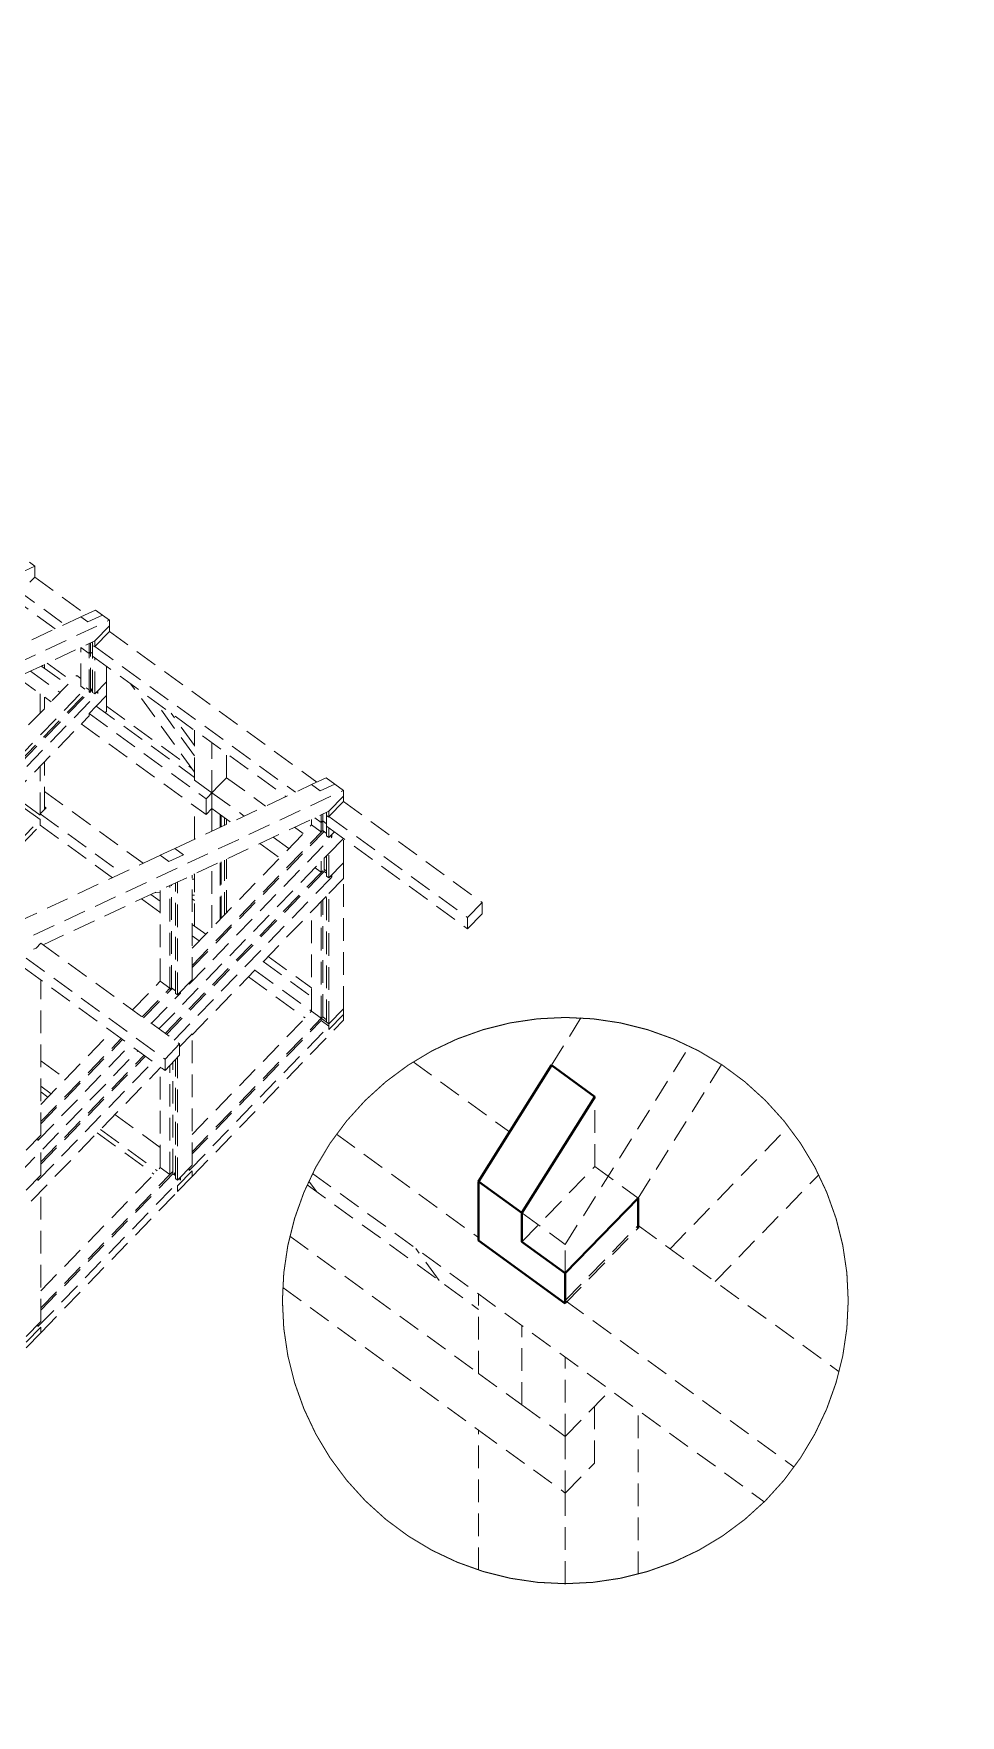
# Model space of a CAD drawing. Header units: millimetres. Extents: x 0 to 10920, y 0 to 297.
# Drawn here: x 4467.6 to 4631.4, y 0 to 297 of the extents above; entities that cross this region are included whole.
import ezdxf

# ---------------------------------------------------------------- set-up
doc = ezdxf.new("R2010")
doc.units = ezdxf.units.MM
for name, pattern in [('K5LT_BASIC', [0]), ('K5LT_DASHED', [6, 4, -2]), ('K5LT_THIN_INCLUDED_TO_HATCHING', [0])]:
    doc.linetypes.add(name, pattern=pattern)
doc.layers.add('Системный слой', color=7, linetype='Continuous')

# ---------------------------------------------------------------- blocks, each defined once
blk = doc.blocks.new('U348')
at = {"layer": 'Системный слой', "color": 7, "linetype": 'K5LT_DASHED', "lineweight": 18}
for p, q in [((4465.01, 201.68), (4467.8, 202.98)), ((4466.88, 203.65), (4467.8, 202.98)), ((4467.8, 201.01), (4467.8, 202.98)), ((4466.92, 200.1), (4467.8, 201.01)), ((4467.8, 201.01), (4476.87, 194.42)), ((4463.37, 197.71), (4471.41, 191.87)), ((4464.5, 198.88), (4473.08, 192.65)), ((4423.76, 169.62), (4475.95, 193.99)), ((4426.21, 167.84), (4480.98, 193.41)), ((4475.95, 193.99), (4478.52, 195.19)), ((4475.95, 193.99), (4477.18, 193.1)), ((4477.18, 193.1), (4479.75, 194.3)), ((4478.52, 195.19), (4479.75, 194.3)), ((4479.75, 194.3), (4480.98, 193.41)), ((4480.98, 192.39), (4480.98, 193.41)), ((4478.4, 189.74), (4480.98, 192.39)), ((4478.4, 188.78), (4480.98, 191.43)), ((4480.98, 191.43), (4480.98, 192.39)), ((4480.98, 191.43), (4517.63, 164.8)), ((4427.89, 166.15), (4478.4, 189.74)), ((4475.93, 188.58), (4477.39, 187.52)), ((4475.95, 181.76), (4475.95, 188.56)), ((4475.95, 188.56), (4477.39, 187.52)), ((4477.39, 187.52), (4477.39, 189.26)), ((4477.39, 187.52), (4477.65, 187.78)), ((4477.39, 180.72), (4477.39, 187.52)), ((4477.65, 187.78), (4477.65, 189.38)), ((4477.65, 180.98), (4477.65, 187.78)), ((4477.65, 187.78), (4478.01, 187.52)), ((4477.9, 189.5), (4478.01, 189.42)), ((4478.01, 188.97), (4478.01, 189.55)), ((4478.01, 187.07), (4478.01, 188.97)), ((4478.01, 188.97), (4478.4, 188.68)), ((4478.4, 188.68), (4478.4, 189.74)), ((4478.4, 188.78), (4513.84, 163.03)), ((4467.04, 184.43), (4472.26, 180.64)), ((4468.94, 185.31), (4469.01, 185.26)), ((4469.01, 185.26), (4469.17, 185.42)), ((4469.01, 185.26), (4473.54, 181.97)), ((4469.52, 184.89), (4469.52, 185.59)), ((4470, 185.81), (4474.26, 182.71)), ((4478.01, 187.07), (4512.16, 162.25)), ((4478.01, 187.07), (4478.4, 186.78)), ((4478.01, 180.67), (4478.01, 187.07)), ((4478.4, 180.38), (4478.4, 186.78)), ((4480.46, 182.5), (4480.46, 185.29)), ((4447.91, 151.6), (4476.87, 181.49)), ((4450, 157.67), (4475.19, 183.67)), ((4464.7, 183.33), (4470.66, 179)), ((4475.19, 183.67), (4475.95, 183.12)), ((4475.95, 181.76), (4476.65, 181.26)), ((4476.87, 181.49), (4477.39, 181.12)), ((4477.74, 181.31), (4478.01, 181.12)), ((4477.74, 180.91), (4477.74, 181.31)), ((4478.4, 180.38), (4480.46, 182.5)), ((4480.46, 180.1), (4480.46, 182.5)), ((4496.02, 166.6), (4484.72, 182.19)), ((4448.43, 151.23), (4477.39, 181.12)), ((4448.66, 151.06), (4477.39, 180.72)), ((4449.67, 150.33), (4478.92, 180.51)), ((4468.75, 177.03), (4468.75, 180.39)), ((4469.52, 177.82), (4469.52, 179.83)), ((4477.38, 176.92), (4478.66, 178.25)), ((4477.39, 180.72), (4477.65, 180.98)), ((4477.39, 180.72), (4477.49, 180.65)), ((4477.49, 180.65), (4477.97, 181.15)), ((4477.65, 180.98), (4477.74, 180.91)), ((4478.01, 180.67), (4478.4, 180.38)), ((4478.66, 178.25), (4480.46, 180.1)), ((4478.66, 178.25), (4496.02, 165.63)), ((4478.69, 180.68), (4478.92, 180.51)), ((4478.92, 180.51), (4478.92, 180.91)), ((4480.46, 177.3), (4480.46, 180.1)), ((4480.46, 178.21), (4495.56, 167.24)), ((4496.02, 169.43), (4489.05, 179.05)), ((4451.04, 149.33), (4477.38, 176.52)), ((4477.38, 176.52), (4477.38, 176.92)), ((4477.38, 176.92), (4498.06, 161.89)), ((4480.25, 177.09), (4480.46, 177.3)), ((4496.02, 171.29), (4491.9, 176.97)), ((4476.01, 175.11), (4498.06, 159.09)), ((4496.02, 165.18), (4496.02, 173.98)), ((4499.09, 162.95), (4499.09, 171.75)), ((4501.66, 165.6), (4501.66, 169.88)), ((4468.75, 159), (4468.75, 167.62)), ((4469.52, 159.99), (4469.52, 168.42)), ((4492.54, 153.09), (4516.71, 164.37)), ((4496.02, 165.18), (4499.09, 162.95)), ((4499.09, 162.95), (4500.37, 164.28)), ((4500.37, 164.28), (4501.66, 165.6)), ((4501.66, 165.6), (4508.58, 160.58)), ((4516.71, 164.37), (4519.28, 165.57)), ((4516.71, 164.37), (4518.24, 163.26)), ((4518.24, 163.26), (4520.81, 164.46)), ((4519.28, 165.57), (4520.81, 164.46)), ((4520.81, 164.46), (4522.34, 163.35)), ((4465.69, 161.22), (4468.75, 159)), ((4465.69, 160.42), (4468.75, 158.2)), ((4467.58, 137.78), (4522.34, 163.35)), ((4469.52, 163.16), (4486.96, 150.48)), ((4469.52, 160.44), (4469.78, 160.26)), ((4496.02, 154.72), (4496.02, 160.57)), ((4498.06, 161.89), (4499.35, 163.22)), ((4498.06, 159.09), (4498.06, 161.89)), ((4499.09, 160.15), (4499.09, 162.95)), ((4499.09, 162.95), (4504.79, 158.81)), ((4519.77, 159.68), (4522.34, 162.33)), ((4519.77, 158.72), (4522.34, 161.37)), ((4522.34, 162.33), (4522.34, 163.35)), ((4522.34, 161.37), (4522.34, 162.33)), ((4522.34, 161.37), (4546.86, 143.56)), ((4456.39, 145.44), (4468.75, 158.2)), ((4468.75, 159.2), (4469.78, 160.26)), ((4468.75, 159.2), (4483.17, 148.72)), ((4468.75, 157.2), (4468.75, 158.2)), ((4469.26, 136.09), (4519.77, 159.68)), ((4469.52, 160.24), (4469.67, 160.14)), ((4498.06, 159.09), (4499.09, 160.15)), ((4499.09, 160.15), (4502.44, 157.71)), ((4499.09, 156.15), (4499.09, 160.15)), ((4500.53, 156.82), (4500.53, 159.1)), ((4500.71, 156.91), (4500.71, 158.97)), ((4501.32, 157.19), (4501.32, 158.53)), ((4501.66, 157.35), (4501.66, 158.28)), ((4516.71, 157.25), (4516.71, 158.24)), ((4517.3, 158.52), (4518.42, 157.7)), ((4518.42, 157.7), (4518.42, 159.05)), ((4518.42, 157.7), (4518.68, 157.97)), ((4518.42, 156), (4518.42, 157.7)), ((4518.68, 157.97), (4518.68, 159.17)), ((4518.68, 157.97), (4519.37, 157.46)), ((4518.68, 156.27), (4518.68, 157.97)), ((4519.27, 159.44), (4519.37, 159.36)), ((4519.37, 158.91), (4519.37, 159.49)), ((4519.37, 158.91), (4519.77, 158.62)), ((4519.37, 157.01), (4519.37, 158.91)), ((4519.77, 158.72), (4519.77, 159.68)), ((4519.77, 158.72), (4544.28, 140.91)), ((4519.77, 158.62), (4519.77, 158.72)), ((4456.96, 145.03), (4468.75, 157.2)), ((4468.75, 157.2), (4481.5, 147.93)), ((4495.09, 129.15), (4520.29, 155.15)), ((4495.6, 135.47), (4516.71, 157.25)), ((4495.6, 132.45), (4518.68, 156.27)), ((4495.6, 132.05), (4518.91, 156.1)), ((4509.92, 155.08), (4512.67, 153.08)), ((4513.71, 156.85), (4515.24, 155.73)), ((4516.71, 157.25), (4518.24, 156.13)), ((4518.24, 156.13), (4518.42, 156)), ((4518.42, 156), (4518.68, 156.27)), ((4518.68, 156.27), (4519.37, 155.76)), ((4519.37, 157.01), (4544.28, 138.91)), ((4519.37, 155.31), (4519.37, 157.01)), ((4519.37, 155.31), (4519.77, 155.02)), ((4519.77, 155.02), (4519.77, 156.72)), ((4519.77, 155.02), (4520.74, 156.02)), ((4519.77, 152.22), (4522.33, 154.86)), ((4520.06, 155.32), (4520.29, 155.15)), ((4520.29, 155.15), (4520.29, 155.55)), ((4522.34, 150.57), (4522.34, 154.85)), ((4464.51, 140), (4489.97, 151.89)), ((4489.73, 121.22), (4519.77, 152.22)), ((4489.97, 151.89), (4492.54, 153.09)), ((4489.97, 151.89), (4491.5, 150.77)), ((4491.5, 150.77), (4494.07, 151.98)), ((4492.54, 153.09), (4494.07, 151.98)), ((4507.58, 153.98), (4511.08, 151.44)), ((4519.37, 148.21), (4519.37, 151.81)), ((4519.77, 147.92), (4519.77, 152.22)), ((4490.83, 120.42), (4518.94, 149.43)), ((4491.05, 120.25), (4518.94, 149.03)), ((4495.89, 148.53), (4496.02, 148.52)), ((4496.02, 139.38), (4496.02, 148.59)), ((4499.09, 139.06), (4499.09, 150.02)), ((4500.53, 140.55), (4500.53, 150.69)), ((4500.71, 140.74), (4500.71, 150.78)), ((4501.32, 141.37), (4501.32, 151.06)), ((4501.66, 141.72), (4501.66, 151.22)), ((4517.33, 149.7), (4518.24, 149.03)), ((4518.24, 149.03), (4518.42, 148.9)), ((4518.42, 148.9), (4518.42, 150.83)), ((4518.94, 149.43), (4518.94, 151.36)), ((4518.94, 149.43), (4519.37, 149.11)), ((4518.94, 149.03), (4518.94, 149.43)), ((4518.94, 149.03), (4519.37, 148.71)), ((4519.77, 147.92), (4522.34, 150.57)), ((4522.34, 147.77), (4522.34, 150.57)), ((4489.97, 129.65), (4489.97, 145.76)), ((4491.68, 128.2), (4491.68, 146.56)), ((4491.94, 128.47), (4491.94, 146.68)), ((4492.4, 119.27), (4520.29, 148.05)), ((4492.63, 127.51), (4492.63, 147)), ((4493.03, 127.22), (4493.03, 147.19)), ((4495.6, 129.88), (4495.6, 148.39)), ((4495.6, 147.69), (4496.02, 147.66)), ((4519.37, 148.21), (4519.77, 147.92)), ((4519.77, 145.12), (4522.34, 147.77)), ((4520.06, 148.22), (4520.29, 148.05)), ((4520.29, 148.05), (4520.29, 148.45)), ((4522.34, 124.77), (4522.34, 147.77)), ((4486.63, 144.2), (4489.97, 141.78)), ((4488.31, 144.98), (4489.97, 143.78)), ((4489.09, 145.35), (4489.97, 145.28)), ((4495.6, 120.18), (4519.77, 145.12)), ((4495.6, 144.87), (4496.02, 144.83)), ((4495.6, 144.21), (4496.02, 143.9)), ((4518.42, 123.1), (4518.42, 143.73)), ((4518.68, 123.37), (4518.68, 144)), ((4519.37, 122.41), (4519.37, 144.71)), ((4519.77, 122.12), (4519.77, 145.12)), ((4544.28, 140.91), (4546.86, 143.56)), ((4546.86, 141.56), (4546.86, 143.56)), ((4495.6, 139.68), (4498, 137.94)), ((4516.71, 124.35), (4516.71, 141.96)), ((4544.28, 138.91), (4546.86, 141.56)), ((4544.28, 138.91), (4544.28, 140.91)), ((4495.6, 137.68), (4496.86, 136.77)), ((4466.29, 133.72), (4490.81, 115.91)), ((4467.58, 135.3), (4468.02, 135.51)), ((4468.02, 135.51), (4468.86, 136.38)), ((4468.86, 136.38), (4493.38, 118.57)), ((4509.04, 134.04), (4516.71, 128.47)), ((4465.89, 132.01), (4490.81, 113.91)), ((4506.69, 131.62), (4516.71, 124.35)), ((4508.13, 133.11), (4516.71, 126.88)), ((4468.86, 102.48), (4468.86, 129.86)), ((4485.07, 124.6), (4489.97, 129.65)), ((4486.79, 123.35), (4491.68, 128.4)), ((4487.02, 123.19), (4492.05, 128.39)), ((4489.97, 129.65), (4491.68, 128.4)), ((4491.68, 128.2), (4491.94, 128.47)), ((4491.94, 128.47), (4492.63, 127.96)), ((4493.03, 127.22), (4495.6, 129.88)), ((4493.55, 127.55), (4493.55, 127.75)), ((4495.09, 129.15), (4495.09, 129.35)), ((4505.56, 130.45), (4515.57, 123.17)), ((4488.37, 122.21), (4493.55, 127.55)), ((4492.63, 127.51), (4493.03, 127.22)), ((4493.43, 127.64), (4493.55, 127.55)), ((4519.77, 122.12), (4522.34, 124.77)), ((4522.34, 123.77), (4522.34, 124.77)), ((4495.6, 102.57), (4516.71, 124.35)), ((4495.6, 99.55), (4518.42, 123.1)), ((4495.6, 95.18), (4522.34, 122.77)), ((4495.6, 99.15), (4518.42, 122.7)), ((4516.71, 124.35), (4518.42, 123.1)), ((4518.42, 123.1), (4518.68, 123.37)), ((4518.42, 123.1), (4519.77, 122.12)), ((4518.42, 122.7), (4518.42, 123.1)), ((4518.42, 122.7), (4519.77, 121.72)), ((4518.68, 123.37), (4519.37, 122.86)), ((4519.77, 121.12), (4522.34, 123.77)), ((4519.77, 121.12), (4519.77, 122.12)), ((4522.34, 122.77), (4522.34, 123.77)), ((4468.86, 107.87), (4481.37, 120.77)), ((4468.86, 104.85), (4483.08, 119.52)), ((4468.86, 104.45), (4483.31, 119.36)), ((4493.38, 118.08), (4495.6, 120.38)), ((4495.09, 96.25), (4519.77, 121.72)), ((4495.6, 120.18), (4495.6, 120.38)), ((4495.6, 97.18), (4495.6, 120.18)), ((4419.08, 48.3), (4486.02, 117.39)), ((4468.35, 101.55), (4484.66, 118.38)), ((4468.86, 97.75), (4487.12, 116.59)), ((4468.86, 97.35), (4487.35, 116.43)), ((4490.81, 115.91), (4493.38, 118.57)), ((4490.81, 113.91), (4493.38, 116.57)), ((4490.81, 113.91), (4490.81, 115.91)), ((4493.03, 94.52), (4493.03, 116.21)), ((4493.38, 116.57), (4493.38, 118.57)), ((4442.12, 64.98), (4490.06, 114.45)), ((4468.35, 94.45), (4488.69, 115.45)), ((4468.86, 115.61), (4473.26, 112.41)), ((4489.97, 96.75), (4489.97, 114.36)), ((4491.68, 95.5), (4491.68, 114.82)), ((4492.2, 96.03), (4492.2, 115.35)), ((4492.63, 94.81), (4492.63, 115.8)), ((4468.86, 111.09), (4470.69, 109.76)), ((4468.86, 110.09), (4470.12, 109.17)), ((4481.96, 106.09), (4489.97, 100.27)), ((4466.29, 99.82), (4468.86, 102.48)), ((4468.35, 101.55), (4468.35, 101.95)), ((4478.82, 102.85), (4488.83, 95.58)), ((4479.39, 103.44), (4489.4, 96.16)), ((4468.86, 95.38), (4468.86, 99.68)), ((4466.29, 92.73), (4468.86, 95.38)), ((4468.86, 74.97), (4489.97, 96.75)), ((4468.86, 71.55), (4492.2, 95.63)), ((4468.86, 71.95), (4491.68, 95.5)), ((4489.97, 96.75), (4491.68, 95.5)), ((4491.68, 95.5), (4492.2, 96.03)), ((4492.2, 95.63), (4492.2, 96.03)), ((4492.2, 95.63), (4492.63, 95.32)), ((4492.47, 95.43), (4492.47, 95.83)), ((4492.47, 95.83), (4492.63, 95.72)), ((4493.03, 94.52), (4495.6, 97.18)), ((4493.03, 93.52), (4495.6, 96.18)), ((4493.03, 92.52), (4495.6, 95.18)), ((4493.55, 94.65), (4493.55, 95.05)), ((4495.09, 96.25), (4495.09, 96.65)), ((4495.6, 95.18), (4495.6, 96.18)), ((4468.35, 94.45), (4468.35, 94.85)), ((4468.35, 68.65), (4493.55, 94.65)), ((4468.86, 69.58), (4468.86, 92.58)), ((4468.86, 67.58), (4493.03, 92.52)), ((4492.63, 94.81), (4493.03, 94.52)), ((4493.03, 92.52), (4493.03, 93.52)), ((4493.32, 94.82), (4493.55, 94.65)), ((4466.29, 66.93), (4468.86, 69.58)), ((4466.29, 65.93), (4468.86, 68.58)), ((4468.35, 68.65), (4468.35, 69.05)), ((4468.86, 67.58), (4468.86, 68.58)), ((4466.29, 64.93), (4468.86, 67.58))]:
    blk.add_line(p, q, dxfattribs=at)

msp = doc.modelspace()

# ---------------------------------------------------------------- linework, layer by layer
at = {"layer": 'Системный слой', "color": 7, "linetype": 'K5LT_DASHED', "lineweight": 18}
for p, q in [((4559.08611, 114.83027), (4564.31169, 123.17676)), ((4561.55125, 83.16305), (4583.47966, 118.18793)), ((4534.65935, 115.40541), (4551.69543, 103.02556)), ((4546.23034, 94.29652), (4559.08613, 114.83025)), ((4559.08611, 114.83027), (4566.74657, 109.26353)), ((4574.40704, 91.33621), (4589.17738, 114.92793)), ((4553.89079, 88.72979), (4566.74657, 109.26353)), ((4566.74658, 96.90295), (4566.74657, 109.26353)), ((4580.09257, 82.38986), (4601.00269, 103.97088)), ((4521.10316, 102.64603), (4546.23035, 84.38649)), ((4516.88053, 95.71463), (4596.71098, 37.70312)), ((4553.89079, 83.63458), (4566.74658, 96.90295)), ((4566.74658, 96.90295), (4574.40706, 91.33619)), ((4588.05258, 76.60545), (4606.33963, 95.47922)), ((4515.92851, 93.71183), (4546.23035, 71.69196)), ((4517.57369, 92.51631), (4516.22957, 94.37036)), ((4546.23035, 83.8865), (4546.23034, 94.29652)), ((4546.23034, 94.29652), (4553.89079, 88.72979)), ((4561.55126, 78.06784), (4574.40704, 91.33621)), ((4574.40706, 86.52138), (4574.40706, 91.33619)), ((4553.89079, 88.72979), (4561.55125, 83.16305)), ((4553.89079, 83.63458), (4553.89079, 88.72979)), ((4561.55128, 73.25302), (4574.40706, 86.52138)), ((4574.40706, 86.52138), (4609.94833, 60.69412)), ((4512.86372, 84.63375), (4546.23036, 60.38673)), ((4546.23035, 83.8865), (4561.55128, 72.75303)), ((4553.89079, 83.63458), (4561.55127, 78.06783)), ((4561.55126, 78.06784), (4561.55125, 83.16305)), ((4561.55128, 72.75303), (4574.40706, 86.02139)), ((4539.24073, 76.77121), (4535.11255, 82.46554)), ((4561.55128, 72.75303), (4561.55127, 78.06783)), ((4511.60404, 75.54925), (4546.23037, 50.38683)), ((4546.23036, 60.38673), (4546.23035, 74.3866)), ((4561.55128, 73.25302), (4601.99941, 43.86001)), ((4553.89059, 54.82016), (4553.89058, 68.82003)), ((4561.55103, 49.2534), (4561.55102, 63.25327)), ((4546.23036, 60.38673), (4553.89059, 54.82016)), ((4561.55103, 49.2534), (4569.51094, 57.46876)), ((4553.89059, 54.82016), (4561.55104, 49.25342)), ((4566.6936, 44.56069), (4566.69359, 54.56059)), ((4574.40708, 24.93399), (4574.40706, 53.91083)), ((4546.2304, 25.65816), (4546.23037, 50.38683)), ((4546.23037, 50.38683), (4561.55129, 39.25335)), ((4561.55105, 39.25352), (4561.55104, 49.25342)), ((4561.55129, 39.25335), (4566.6936, 44.56069)), ((4561.5513, 23.25302), (4561.55129, 39.25335))]:
    msp.add_line(p, q, dxfattribs=at)
at = {"layer": 'Системный слой', "color": 5, "linetype": 'K5LT_BASIC', "lineweight": 40}
for p, q in [((4546.23034, 94.29652), (4559.08613, 114.83025)), ((4559.08613, 114.83025), (4566.74657, 109.26353)), ((4553.89079, 88.72979), (4566.74657, 109.26353)), ((4546.23035, 83.8865), (4546.23034, 94.29652)), ((4546.23034, 94.29652), (4553.89079, 88.72979)), ((4561.55127, 78.06783), (4574.40706, 91.33619)), ((4574.40706, 86.02139), (4574.40706, 91.33619)), ((4553.89079, 83.63458), (4553.89079, 88.72979)), ((4546.23035, 83.8865), (4561.55128, 72.75303)), ((4553.89079, 83.63458), (4561.55127, 78.06783)), ((4561.55128, 72.75303), (4561.55127, 78.06783))]:
    msp.add_line(p, q, dxfattribs=at)
at = {"layer": 'Системный слой', "color": 7, "linetype": 'K5LT_THIN_INCLUDED_TO_HATCHING', "const_width": 0.18}
msp.add_lwpolyline([(4611.55128, 73.25302, 1), (4511.55128, 73.25302, 1)], format="xyb", close=True, dxfattribs=at)

# ---------------------------------------------------------------- block references
at = {"layer": 'Системный слой'}
msp.add_blockref('U348', (0, 0), dxfattribs=at)

doc.saveas('drawing.dxf')
